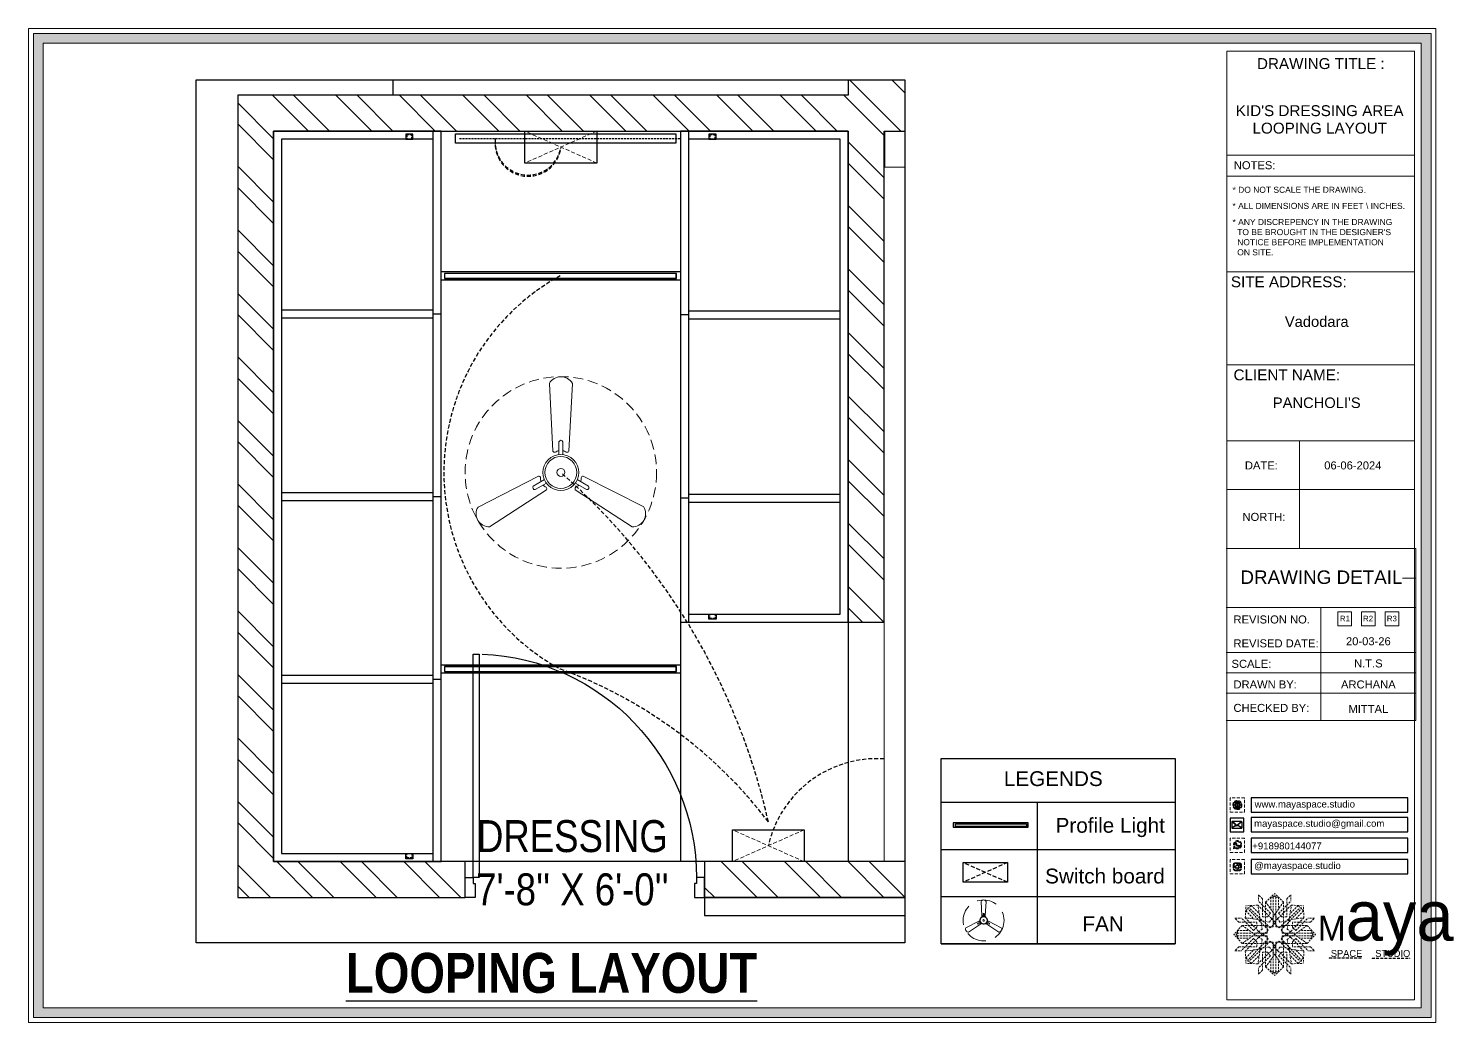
# Model space of a CAD drawing. Header units: millimetres. Extents: x 56222 to 3066687, y -650199 to -121287.
# Drawn here: x 136627.4 to 136806, y -183255.3 to -183130.8 of the extents above; entities that cross this region are included whole.
import ezdxf
from ezdxf.enums import TextEntityAlignment as Align

# ---------------------------------------------------------------- set-up
doc = ezdxf.new("R2010")
doc.units = ezdxf.units.MM
doc.header["$MEASUREMENT"] = 0
for name, pattern in [('DASHED', [0.75, 0.5, -0.25]), ('DASHED2', [0.375, 0.25, -0.125]), ('DASHEDX2', [1.5, 1, -0.5])]:
    doc.linetypes.add(name, pattern=pattern)
for name, color, linetype in [('AR DOOR', 40, 'Continuous'), ('AR ELE-5', 134, 'Continuous'), ('AR HATCH-7', 7, 'Continuous')]:
    doc.layers.add(name, color=color, linetype=linetype)
for name, color, linetype, lineweight in [('Dimension', 10, 'DASHEDX2', 20), ('el', 7, 'Continuous', 20), ('ELEC-wires', 1, 'DASHED2', 13), ('Electrical', 84, 'Continuous', 30), ('ELEVATION ( SPIRAL STAIR )', 250, 'Continuous', 9), ('FIRST FLOOR', 7, 'Continuous', 9), ('FIRST FLOOR ( TEXT )', 7, 'Continuous', 9), ('FIRST FLOOR_( PLine )_', 251, 'Continuous', 30), ('FURNITURE', 32, 'Continuous', 9), ('GF FALSE CEILING', 6, 'Continuous', 35), ('GROUND FLOOR', 7, 'Continuous', 9), ('Labelling', 1, 'Continuous', 25), ('Looping', 10, 'Continuous', 25), ('NAME PLATE', 7, 'Continuous', 25), ('XX~SLAB ( BEAM )~ ( DIM )', 7, 'Continuous', 9)]:
    doc.layers.add(name, color=color, linetype=linetype, lineweight=lineweight)
doc.styles.add('Arial', font='arial.ttf')
doc.styles.add('KATHA', font='swissc.ttf')
doc.styles.get("Standard").update_dxf_attribs({"font": 'arial.ttf', "height": 6})
doc.styles.add('style4', font='ARIALN.TTF')
pattern_1 = [(135, (660.237, 15.494), (-3.97747564, -3.97747564), []), (135, (660.237, 18.146), (-3.97747564, -3.97747564), [])]

# ---------------------------------------------------------------- blocks, each defined once
blk = doc.blocks.new('*U29')
for points in [[(-40, 0), (0, 0), (0, 30), (10, 30), (10, 100), (-40, 100)], [(1160, 0), (1120, 0), (1120, 30), (1110, 30), (1110, 100), (1160, 100)], [(0, 0), (0, -1120), (30, -1120), (30, 0)]]:
    blk.add_lwpolyline(points, close=True)
at = {"layer": 'AR ELE-5', "linetype": 'ByBlock', "ltscale": 15}
blk.add_arc((-1.6, 0.7), 1121.6, 272.37301, 359.96526, dxfattribs=at)
blk = doc.blocks.new('6616')
at = {"color": 242, "linetype": 'DASHED', "true_color": 0xcd2027}
for p, q in [((386784.79, -36915.77), (386775.78, -36911.78)), ((386784.79, -36911.78), (386775.78, -36915.77))]:
    blk.add_line(p, q, dxfattribs=at)
at = {"layer": 'ELEC-wires', "color": 5, "linetype": 'ByBlock', "lineweight": 30, "ltscale": 4}
blk.add_lwpolyline([(386775.78, -36911.78), (386784.79, -36911.78), (386784.79, -36915.77), (386775.78, -36915.77)], close=True, dxfattribs=at)
blk = doc.blocks.new('FSFSF')
at = {"color": 42, "lineweight": 5, "true_color": 0xe0ac11}
for p, q in [((28600.03, 143.51), (28600.03, 140.16)), ((28602.15, 141.41), (28600.03, 143.51)), ((28603.86, 139.69), (28608.58, 144.08)), ((28607.9, 142.22), (28608.58, 142.85)), ((28613.31, 139.69), (28608.58, 144.08)), ((28609.27, 142.22), (28608.59, 142.85)), ((28615.02, 141.41), (28617.14, 143.51)), ((28617.14, 143.51), (28617.14, 140.16)), ((28593.19, 131.45), (28593.54, 137.71)), ((28593.39, 135), (28594.56, 136.12)), ((28593.39, 135), (28597.6, 130.78)), ((28599.8, 138.06), (28593.54, 137.71)), ((28595.12, 136.69), (28594.53, 136.69)), ((28594.56, 136.12), (28594.56, 136.71)), ((28605.17, 124.98), (28594.56, 136.12)), ((28596.24, 137.86), (28595.12, 136.69)), ((28606.27, 126.08), (28595.12, 136.69)), ((28596.24, 137.86), (28600.47, 133.65)), ((28601.03, 130), (28599.8, 138.06)), ((28599.8, 138.05), (28608.58, 129.56)), ((28606.47, 133.76), (28600.03, 140.16)), ((28602.15, 141.41), (28602.15, 131.95)), ((28603.86, 126.58), (28603.86, 139.69)), ((28603.86, 139.69), (28608.58, 133.02)), ((28607.9, 142.22), (28606.58, 142.22)), ((28606.58, 142.22), (28606.58, 135.84)), ((28607.9, 142.22), (28607.9, 126.58)), ((28613.31, 139.69), (28608.59, 133.02)), ((28617.37, 138.05), (28608.59, 129.56)), ((28609.27, 142.22), (28609.27, 126.58)), ((28609.27, 142.22), (28610.59, 142.22)), ((28610.59, 142.22), (28610.59, 135.84)), ((28610.7, 133.76), (28617.14, 140.16)), ((28610.9, 126.08), (28622.05, 136.69)), ((28612.02, 124.98), (28622.62, 136.12)), ((28613.31, 126.58), (28613.31, 139.69)), ((28615.02, 141.41), (28615.02, 131.95)), ((28616.14, 130), (28617.37, 138.06)), ((28620.93, 137.86), (28616.7, 133.65)), ((28617.37, 138.06), (28623.63, 137.71)), ((28623.8, 135), (28619.59, 130.78)), ((28620.93, 137.86), (28622.05, 136.69)), ((28622.05, 136.69), (28622.64, 136.69)), ((28622.62, 136.12), (28622.62, 136.71)), ((28623.8, 135), (28622.62, 136.12)), ((28624, 131.45), (28623.65, 137.71)), ((28591.56, 127.39), (28587.17, 122.66)), ((28587.73, 131.22), (28591.08, 131.22)), ((28589.84, 129.1), (28587.73, 131.22)), ((28589.84, 129.1), (28599.29, 129.1)), ((28597.49, 124.78), (28591.08, 131.22)), ((28604.66, 127.39), (28591.56, 127.39)), ((28591.56, 127.39), (28598.23, 122.67)), ((28593.19, 131.45), (28601.69, 122.67)), ((28601.25, 130.22), (28593.19, 131.45)), ((28599.29, 126.5), (28599.29, 129.1)), ((28605.86, 129.18), (28601.03, 130)), ((28602.07, 125.39), (28601.25, 130.22)), ((28604.75, 131.95), (28602.15, 131.95)), ((28603.68, 126.54), (28603.68, 127.39)), ((28604.71, 127.57), (28603.86, 127.57)), ((28604.66, 123.35), (28604.66, 127.39)), ((28604.7, 126.58), (28604.71, 127.57)), ((28606.47, 133.76), (28604.75, 131.95)), ((28605.86, 129.18), (28608.58, 133.02)), ((28606.27, 126.08), (28608.58, 128.27)), ((28607.9, 128.92), (28608.58, 129.56)), ((28607.9, 128.92), (28608.58, 128.27)), ((28611.31, 129.18), (28608.59, 133.02)), ((28609.27, 128.92), (28608.59, 129.56)), ((28609.27, 128.92), (28608.59, 128.27)), ((28610.9, 126.08), (28608.59, 128.27)), ((28610.7, 133.76), (28612.42, 131.95)), ((28611.31, 129.18), (28616.14, 130)), ((28612.42, 131.95), (28615.02, 131.95)), ((28612.46, 126.58), (28612.46, 127.57)), ((28612.46, 127.57), (28613.31, 127.57)), ((28612.52, 123.35), (28612.52, 127.39)), ((28612.52, 127.39), (28625.63, 127.39)), ((28613.51, 126.54), (28613.51, 127.39)), ((28615.12, 125.39), (28615.94, 130.22)), ((28623.99, 131.45), (28615.5, 122.67)), ((28615.94, 130.22), (28624, 131.45)), ((28627.34, 129.1), (28617.89, 129.1)), ((28617.89, 126.5), (28617.89, 129.1)), ((28625.63, 127.39), (28618.96, 122.67)), ((28619.7, 124.78), (28626.1, 131.22)), ((28625.63, 127.39), (28630.02, 122.66)), ((28629.45, 131.22), (28626.1, 131.22)), ((28627.34, 129.1), (28629.45, 131.22)), ((28591.56, 117.94), (28587.17, 122.66)), ((28589.03, 123.35), (28588.4, 122.67)), ((28589.03, 121.98), (28588.4, 122.65)), ((28589.03, 123.35), (28589.03, 124.67)), ((28589.03, 124.67), (28595.4, 124.67)), ((28589.03, 123.35), (28604.66, 123.35)), ((28589.03, 121.98), (28604.66, 121.98)), ((28589.03, 121.98), (28589.03, 120.66)), ((28589.03, 120.66), (28595.4, 120.66)), ((28597.49, 120.54), (28591.08, 114.11)), ((28591.56, 117.94), (28598.23, 122.65)), ((28593.19, 113.88), (28601.69, 122.65)), ((28605.17, 120.35), (28594.56, 109.2)), ((28597.49, 124.78), (28599.29, 126.5)), ((28597.49, 120.54), (28599.29, 118.83)), ((28602.07, 125.39), (28598.23, 122.67)), ((28602.07, 119.94), (28598.23, 122.65)), ((28602.07, 119.94), (28601.25, 115.1)), ((28602.33, 123.35), (28601.69, 122.67)), ((28602.33, 121.98), (28601.69, 122.65)), ((28602.33, 123.35), (28602.97, 122.67)), ((28602.33, 121.98), (28602.97, 122.65)), ((28605.17, 124.98), (28602.97, 122.67)), ((28605.17, 120.35), (28602.97, 122.65)), ((28604.66, 126.54), (28603.68, 126.54)), ((28607.9, 126.58), (28603.86, 126.58)), ((28604.66, 121.98), (28604.66, 117.94)), ((28609.27, 126.58), (28613.31, 126.58)), ((28612.02, 124.98), (28614.21, 122.67)), ((28612.02, 120.35), (28614.21, 122.65)), ((28612.02, 120.35), (28622.62, 109.2)), ((28612.52, 126.54), (28613.51, 126.54)), ((28628.16, 123.35), (28612.52, 123.35)), ((28612.52, 121.98), (28612.52, 117.94)), ((28628.16, 121.98), (28612.52, 121.98)), ((28614.85, 123.35), (28614.21, 122.67)), ((28614.85, 121.98), (28614.21, 122.65)), ((28614.85, 123.35), (28615.5, 122.67)), ((28614.85, 121.98), (28615.5, 122.65)), ((28615.12, 125.39), (28618.96, 122.67)), ((28615.12, 119.94), (28618.96, 122.65)), ((28615.12, 119.94), (28615.94, 115.1)), ((28623.99, 113.88), (28615.5, 122.65)), ((28619.7, 124.78), (28617.89, 126.5)), ((28619.7, 120.54), (28617.89, 118.83)), ((28625.63, 117.94), (28618.96, 122.65)), ((28619.7, 120.54), (28626.1, 114.11)), ((28628.16, 124.67), (28621.78, 124.67)), ((28628.16, 120.66), (28621.78, 120.66)), ((28625.63, 117.94), (28630.02, 122.66)), ((28628.16, 123.35), (28628.16, 124.67)), ((28628.16, 123.35), (28628.78, 122.67)), ((28628.16, 121.98), (28628.78, 122.65)), ((28628.16, 121.98), (28628.16, 120.66)), ((28589.84, 116.23), (28587.73, 114.11)), ((28587.73, 114.11), (28591.08, 114.11)), ((28589.84, 116.23), (28599.29, 116.23)), ((28604.66, 117.94), (28591.56, 117.94)), ((28601.25, 115.1), (28593.19, 113.87)), ((28593.19, 113.87), (28593.54, 107.62)), ((28593.39, 110.32), (28597.6, 114.55)), ((28606.27, 119.15), (28595.12, 108.54)), ((28599.29, 118.83), (28599.29, 116.23)), ((28599.8, 107.17), (28608.58, 115.67)), ((28601.03, 115.23), (28599.8, 107.17)), ((28605.86, 116.05), (28601.03, 115.23)), ((28602.15, 103.82), (28602.15, 113.27)), ((28604.75, 113.27), (28602.15, 113.27)), ((28604.66, 118.78), (28603.68, 118.78)), ((28603.68, 118.78), (28603.68, 117.94)), ((28607.9, 118.65), (28603.86, 118.65)), ((28603.86, 118.65), (28603.86, 105.54)), ((28604.71, 117.66), (28603.86, 117.66)), ((28604.7, 118.65), (28604.71, 117.66)), ((28606.47, 111.47), (28604.75, 113.27)), ((28605.86, 116.05), (28608.58, 112.21)), ((28606.27, 119.15), (28608.58, 116.96)), ((28607.9, 103.01), (28607.9, 118.65)), ((28607.9, 116.31), (28608.58, 116.96)), ((28607.9, 116.31), (28608.58, 115.67)), ((28610.9, 119.15), (28608.59, 116.96)), ((28609.27, 116.31), (28608.59, 116.96)), ((28609.27, 116.31), (28608.59, 115.67)), ((28611.31, 116.05), (28608.59, 112.21)), ((28617.37, 107.17), (28608.59, 115.67)), ((28609.27, 118.65), (28613.31, 118.65)), ((28609.27, 103.01), (28609.27, 118.65)), ((28610.7, 111.47), (28612.42, 113.27)), ((28610.9, 119.15), (28622.05, 108.54)), ((28611.31, 116.05), (28616.14, 115.23)), ((28612.42, 113.27), (28615.02, 113.27)), ((28612.46, 118.65), (28612.46, 117.66)), ((28612.46, 117.66), (28613.31, 117.66)), ((28612.52, 118.78), (28613.51, 118.78)), ((28612.52, 117.94), (28625.63, 117.94)), ((28613.31, 118.65), (28613.31, 105.54)), ((28613.51, 118.78), (28613.51, 117.94)), ((28615.02, 103.82), (28615.02, 113.27)), ((28615.94, 115.1), (28624, 113.87)), ((28616.14, 115.23), (28617.37, 107.17)), ((28617.89, 118.83), (28617.89, 116.23)), ((28627.34, 116.23), (28617.89, 116.23)), ((28623.8, 110.32), (28619.59, 114.55)), ((28624, 113.87), (28623.65, 107.62)), ((28629.45, 114.11), (28626.1, 114.11)), ((28627.34, 116.23), (28629.45, 114.11)), ((28593.39, 110.32), (28594.56, 109.2)), ((28599.8, 107.17), (28593.54, 107.52)), ((28595.12, 108.54), (28594.53, 108.54)), ((28594.56, 109.2), (28594.56, 108.61)), ((28596.24, 107.37), (28595.12, 108.54)), ((28596.24, 107.37), (28600.47, 111.58)), ((28606.47, 111.47), (28600.03, 105.07)), ((28600.03, 101.71), (28600.03, 105.07)), ((28603.86, 105.54), (28608.58, 112.21)), ((28603.86, 105.54), (28608.58, 101.15)), ((28606.58, 103.01), (28606.58, 109.38)), ((28613.31, 105.54), (28608.58, 101.15)), ((28613.31, 105.54), (28608.59, 112.21)), ((28610.59, 103.01), (28610.59, 109.38)), ((28610.7, 111.47), (28617.14, 105.07)), ((28620.93, 107.37), (28616.7, 111.58)), ((28617.14, 101.71), (28617.14, 105.07)), ((28617.37, 107.17), (28623.63, 107.52)), ((28620.93, 107.37), (28622.05, 108.54)), ((28622.05, 108.54), (28622.64, 108.54)), ((28623.8, 110.32), (28622.62, 109.2)), ((28622.62, 109.2), (28622.62, 108.61)), ((28602.15, 103.82), (28600.03, 101.71)), ((28607.9, 103.01), (28606.58, 103.01)), ((28607.9, 103.01), (28608.58, 102.38)), ((28609.27, 103.01), (28608.59, 102.38)), ((28609.27, 103.01), (28610.59, 103.01)), ((28615.02, 103.82), (28617.14, 101.71))]:
    blk.add_line(p, q, dxfattribs=at)
blk = doc.blocks.new('hgwg')
at = {"layer": 'Dimension', "true_color": 0xd39e00}
h = blk.add_hatch(color=42, dxfattribs=at)
h.dxf.hatch_style = 1
h.paths.add_polyline_path([(27505.71, 45.05), (27494.27, 45.05), (27494.27, 44.9), (27505.71, 44.9)])
h = blk.add_hatch(color=42, dxfattribs=at)
h.dxf.hatch_style = 1
h.paths.add_polyline_path([(27523.3, 44.9), (27509.68, 44.9), (27509.68, 44.75), (27523.3, 44.75)])
at = {"layer": 'Dimension', "color": 42, "true_color": 0xd39e00}
for p, q in [((27494.27, 45.05), (27505.71, 45.05)), ((27494.27, 44.9), (27494.27, 45.05)), ((27494.27, 44.9), (27505.71, 44.9)), ((27505.71, 45.05), (27505.71, 44.9)), ((27509.68, 44.9), (27523.3, 44.9)), ((27509.68, 44.9), (27509.68, 44.75)), ((27509.68, 44.75), (27523.3, 44.75)), ((27523.3, 44.75), (27523.3, 44.9))]:
    blk.add_line(p, q, dxfattribs=at)
at = {"layer": 'Dimension', "color": 42, "true_color": 0xd39e00, "attachment_point": 1}
for s, width, insert, char_height in [('{\\fCinzel|b0|i0|c0|p2;\\H1.5x;M\\fAmsterdam One|b0|i0|c0|p2;\\H2x;aya}', 85.3277, (27490.17, 69.17), 6), ('{\\fCinzel|b0|i0|c0|p0;SPACE     STUDIO}', 66.129, (27494.83, 47.86), 2.5)]:
    blk.add_mtext_dynamic_manual_height_columns(s, width=width, gutter_width=30, heights=[0], dxfattribs=dict(at, insert=insert, char_height=char_height))
blk = doc.blocks.new('QEGW4TG')
at = {"layer": 'Dimension', "true_color": 0x000000}
h = blk.add_hatch(color=18, dxfattribs=at)
h.dxf.hatch_style = 1
h.paths.add_polyline_path([(2.69, 1.93, 0.170513), (2.95, 1.97, 0.190337), (3.11, 2.18, 0.316231), (3.07, 2.28), (2.79, 2.37, 0.273721), (2.69, 2.34, 0.040749), (2.63, 2.27, -0.441282), (2.53, 2.25, -0.11828), (2.06, 2.64, -0.441282), (2.07, 2.74, 0.040749), (2.13, 2.81, 0.290083), (2.14, 2.92), (2.01, 3.18, 0.316231), (1.91, 3.2, 0.190337), (1.73, 3, 0.170513), (1.72, 2.74, 0.252784)], flags=0)
h.paths.add_polyline_path([(1.19, 1.98), (1.03, 1.3, 0.550912), (1.11, 1.23), (1.75, 1.39, 6.344125)])
h.paths.add_polyline_path([(1.81, 1.7), (1.4, 1.6), (1.5, 2.03, -9.071339)], flags=16)
h.paths.add_polyline_path([(3.11, 2.16, -0.17811), (2.95, 1.97, -0.170513), (2.69, 1.93, -0.252784), (1.72, 2.74, -0.170513), (1.73, 3, -0.17811), (1.89, 3.19, -0.370089), (2.01, 3.18), (2.14, 2.92, -0.307185), (2.13, 2.8, -0.041087), (2.06, 2.73, 0.321676), (2.05, 2.65, 0.126524), (2.55, 2.24, 0.312216), (2.62, 2.26, -0.041087), (2.68, 2.34, -0.290673), (2.79, 2.37), (3.07, 2.28, -0.370089)], flags=0)
h = blk.add_hatch(color=18, dxfattribs=at)
h.dxf.hatch_style = 1
h.paths.add_polyline_path([(2.79, 2.37, 0.273721), (2.69, 2.34, 0.040749), (2.63, 2.27, -0.441282), (2.53, 2.25, -0.11828), (2.06, 2.64, -0.441282), (2.07, 2.74, 0.040749), (2.13, 2.81, 0.290083), (2.14, 2.92), (2.01, 3.18, 0.316231), (1.91, 3.2, 0.190337), (1.73, 3, 0.170513), (1.72, 2.74, 0.252784), (2.69, 1.93, 0.170513), (2.95, 1.97, 0.190337), (3.11, 2.18, 0.316231), (3.07, 2.28)])
for p, q in [((1.19, 1.98), (1.03, 1.3)), ((1.1, 1.23), (1.75, 1.39)), ((1.5, 2.03), (1.4, 1.6)), ((1.4, 1.6), (1.81, 1.7)), ((2.01, 3.18), (2.14, 2.92)), ((3.07, 2.28), (2.8, 2.36))]:
    blk.add_line(p, q)
blk.add_lwpolyline([(0, 0), (4.68, 0), (4.68, 4.68), (0, 4.68)], close=True)
for centre, radius, start, end in [((1.09, 1.29), 0.0598, 164.8483, 282.1458), ((2.39, 2.56), 1.34, 241.4727, 205.6422), ((2.39, 2.56), 1.04, 235.9962, 210.8333), ((2.09, 2.87), 0.39, 159.7007, 198.4072), ((2.96, 3.23), 1.33, 201.4218, 258.1669), ((2.07, 2.87), 0.364, 118.9685, 159.3648), ((1.94, 3.12), 0.0896, 41.8985, 123.1344), ((2.11, 2.68), 0.066, 135.9932, 224.8892), ((1.67, 3.16), 0.586, 312.4617, 321.8728), ((3.12, 3.42), 1.31, 216.5455, 243.5279), ((2.05, 2.87), 0.104, 320.3924, 28.6971), ((2.57, 2.3), 0.066, 234.2482, 323.1441), ((3.11, 1.94), 0.586, 137.2645, 146.6756), ((2.76, 2.27), 0.104, 70.4402, 138.745), ((2.75, 2.31), 0.39, 260.7301, 299.4366), ((2.76, 2.29), 0.364, 299.7725, 340.1688), ((3.03, 2.2), 0.0896, 336.0029, 57.2388)]:
    blk.add_arc(centre, radius, start, end)
blk = doc.blocks.new('ASGERG')
at = {"layer": 'Dimension', "true_color": 0x000000}
h = blk.add_hatch(color=18, dxfattribs=at)
h.dxf.hatch_style = 1
h.paths.add_polyline_path([(0.99, 1.7, 0.353872), (1.69, 1.03), (2.96, 1.03, 0.353872), (3.66, 1.7), (3.66, 2.99, 0.353872), (2.96, 3.67), (1.69, 3.67, 0.353872), (0.99, 2.99)])
h.paths.add_polyline_path([(1.27, 2.97, -0.353872), (1.72, 3.4), (2.94, 3.4, -0.353872), (3.38, 2.97), (3.38, 1.72, -0.353872), (2.94, 1.3), (1.72, 1.3, -0.353872), (1.27, 1.72)], flags=16)
h.paths.add_polyline_path([(3.02, 2.35, -1), (1.64, 2.35, -1)], flags=0)
h.paths.add_polyline_path([(2.74, 2.35, -1), (1.92, 2.35, -1)], flags=0)
h.paths.add_polyline_path([(2.86, 3.02, -1), (3.19, 3.02, -1)], flags=0)
h.paths.add_polyline_path([(1.64, 2.35, 1), (3.02, 2.35, 1)], flags=0)
h = blk.add_hatch(color=18, dxfattribs=at)
h.dxf.hatch_style = 1
h.paths.add_polyline_path([(1.64, 2.35, 1), (3.02, 2.35, 1)])
h.paths.add_polyline_path([(2.74, 2.35, -1), (1.92, 2.35, -1)], flags=16)
h = blk.add_hatch(color=18, dxfattribs=at)
h.dxf.hatch_style = 1
h.paths.add_polyline_path([(3.19, 3.02, 1), (2.86, 3.02, 1)])
for p, q in [((0.99, 2.99), (0.99, 1.7)), ((1.27, 2.97), (1.27, 1.72)), ((1.69, 3.67), (2.96, 3.67)), ((1.69, 1.03), (2.96, 1.03)), ((2.94, 3.4), (1.72, 3.4)), ((2.94, 1.3), (1.72, 1.3)), ((3.38, 2.97), (3.38, 1.72)), ((3.66, 2.99), (3.66, 1.7))]:
    blk.add_line(p, q)
blk.add_lwpolyline([(0, 0), (4.68, 0), (4.68, 4.68), (0, 4.68)], close=True)
for centre, radius in [((2.33, 2.35), 0.694), ((2.33, 2.35), 0.414), ((3.02, 3.02), 0.168)]:
    blk.add_circle(centre, radius)
for centre, radius, start, end in [((1.76, 2.89), 0.778, 94.8631, 172.8127), ((1.76, 1.8), 0.778, 187.1873, 265.1369), ((1.76, 2.91), 0.491, 94.8631, 172.8127), ((1.76, 1.78), 0.491, 187.1873, 265.1369), ((2.9, 2.91), 0.491, 7.1873, 85.1369), ((2.9, 1.78), 0.491, 274.8631, 352.8127), ((2.89, 2.89), 0.778, 7.1873, 85.1369), ((2.89, 1.8), 0.778, 274.8631, 352.8127)]:
    blk.add_arc(centre, radius, start, end)
blk = doc.blocks.new('DTGWEGEARG')
at = {"layer": 'Dimension', "true_color": 0x000000}
h = blk.add_hatch(color=18, dxfattribs=at)
h.dxf.hatch_style = 1
h.paths.add_polyline_path([(3.83, 2.34, 1), (0.85, 2.34, 1)])
h.paths.add_polyline_path([(2.51, 1.01, 0.105795), (2.96, 1.58, -0.055205), (3.3, 1.41, -0.169822)], flags=16)
h.paths.add_polyline_path([(2.41, 1.12), (2.41, 1.69, -0.058279), (2.81, 1.63, -0.103353)], flags=16)
h.paths.add_polyline_path([(2.26, 1.13, -0.101741), (1.87, 1.63, -0.057171), (2.26, 1.69)], flags=16)
h.paths.add_polyline_path([(2.17, 1.01, -0.169822), (1.38, 1.41, -0.055205), (1.72, 1.58, 0.105795)], flags=16)
h.paths.add_polyline_path([(3.02, 1.72, 0.081336), (3.13, 2.27), (3.68, 2.27, -0.152069), (3.4, 1.52, 0.05687)], flags=16)
h.paths.add_polyline_path([(2.87, 1.77, 0.061945), (2.41, 1.84), (2.41, 2.27), (2.98, 2.27, -0.081344)], flags=16)
h.paths.add_polyline_path([(2.26, 1.84, 0.060923), (1.8, 1.77, -0.081344), (1.7, 2.27), (2.26, 2.27)], flags=16)
h.paths.add_polyline_path([(1.66, 1.72, 0.05687), (1.28, 1.52, -0.152069), (1, 2.27), (1.55, 2.27, 0.081336)], flags=16)
h.paths.add_polyline_path([(2.41, 2.42), (2.41, 2.83, 0.061945), (2.87, 2.91, -0.080009), (2.98, 2.42)], flags=16)
h.paths.add_polyline_path([(3.13, 2.42, 0.080116), (3.02, 2.96, 0.05687), (3.4, 3.16, 0.028258), (3.3, 3.27, -0.055205), (2.96, 3.1, 0.105795), (2.51, 3.67, -0.36029), (3.68, 2.42)], flags=16)
h.paths.add_polyline_path([(2.26, 2.42), (1.7, 2.42, -0.080009), (1.8, 2.91, 0.060923), (2.26, 2.84)], flags=16)
h.paths.add_polyline_path([(1.55, 2.42), (1, 2.42, -0.150466), (1.28, 3.16, 0.05687), (1.66, 2.96, 0.080116)], flags=16)
h.paths.add_polyline_path([(2.41, 2.98), (2.41, 3.56, -0.103353), (2.81, 3.05, -0.058279)], flags=16)
h.paths.add_polyline_path([(2.26, 2.99, -0.057171), (1.87, 3.05, -0.101741), (2.26, 3.55)], flags=16)
h.paths.add_polyline_path([(1.72, 3.1, -0.055205), (1.38, 3.27, -0.169822), (2.17, 3.67, 0.105795)], flags=16)
blk.add_lwpolyline([(0, 0), (4.68, 0), (4.68, 4.68), (0, 4.68)], close=True)
at = {"layer": 'Dimension', "color": 18, "true_color": 0x000000}
for p, q in [((1, 2.42), (1.55, 2.42)), ((1, 2.27), (1.55, 2.27)), ((1.7, 2.42), (2.26, 2.42)), ((1.7, 2.27), (2.26, 2.27)), ((2.26, 3.55), (2.26, 2.99)), ((2.26, 2.84), (2.26, 2.42)), ((2.26, 2.27), (2.26, 1.84)), ((2.26, 1.69), (2.26, 1.13)), ((2.41, 3.56), (2.41, 2.98)), ((2.41, 2.83), (2.41, 2.42)), ((2.41, 2.42), (2.98, 2.42)), ((2.41, 2.27), (2.98, 2.27)), ((2.41, 2.27), (2.41, 1.84)), ((2.41, 1.69), (2.41, 1.12)), ((3.13, 2.42), (3.68, 2.42)), ((3.13, 2.27), (3.68, 2.27))]:
    blk.add_line(p, q, dxfattribs=at)
blk.add_circle((2.34, 2.34), 1.49, dxfattribs=at)
for centre, radius, start, end in [((2.34, 2.34), 1.34, 142.3819, 176.6093), ((2.34, 2.34), 1.34, 183.0315, 217.6181), ((2.34, 4.74), 1.9, 236.1399, 249.1595), ((2.34, -0.06), 1.9, 110.8405, 123.8601), ((2.34, 2.34), 1.34, 97.3549, 135.9073), ((2.34, 4.74), 1.75, 236.7417, 249.3811), ((2.34, -0.06), 1.75, 110.6189, 123.2583), ((2.34, 2.34), 1.34, 224.0927, 262.6451), ((3.28, 2.34), 1.73, 159.0567, 177.3789), ((3.28, 2.34), 1.73, 182.3435, 200.9433), ((3.28, 2.34), 1.58, 158.8325, 177.1302), ((3.28, 2.34), 1.58, 182.5658, 201.1675), ((3.28, 2.34), 1.73, 129.9301, 154.0867), ((3.28, 2.34), 1.73, 205.9133, 230.0699), ((2.34, 4.74), 1.9, 253.6799, 267.6253), ((2.34, -0.06), 1.9, 92.3747, 106.3201), ((3.28, 2.34), 1.58, 130.1073, 153.3446), ((2.34, 4.74), 1.75, 254.3336, 267.422), ((2.34, -0.06), 1.75, 92.578, 105.6664), ((3.28, 2.34), 1.58, 206.6554, 229.8927), ((1.4, 2.34), 1.58, 26.6554, 50.2584), ((2.34, 4.74), 1.75, 272.3248, 285.6664), ((2.34, 4.74), 1.9, 272.1415, 286.3201), ((2.34, -0.06), 1.9, 73.6799, 87.8585), ((2.34, -0.06), 1.75, 74.3336, 87.6752), ((1.4, 2.34), 1.58, 309.7416, 333.3446), ((2.34, 2.34), 1.34, 3.3907, 82.6451), ((1.4, 2.34), 1.73, 25.9133, 50.0699), ((1.4, 2.34), 1.73, 309.9301, 334.0867), ((2.34, 2.34), 1.34, 277.3549, 315.9073), ((1.4, 2.34), 1.58, 2.8698, 21.1675), ((1.4, 2.34), 1.58, 338.8325, 357.4342), ((2.34, 4.74), 1.75, 290.6189, 303.2583), ((2.34, -0.06), 1.75, 56.7417, 69.3811), ((2.34, 4.74), 1.9, 290.8405, 303.8601), ((1.4, 2.34), 1.73, 2.6211, 20.9433), ((1.4, 2.34), 1.73, 339.0567, 357.6565), ((2.34, -0.06), 1.9, 56.1399, 69.1595), ((2.34, 2.34), 1.34, 322.3819, 356.9685)]:
    blk.add_arc(centre, radius, start, end, dxfattribs=at)
blk = doc.blocks.new('RF')
at = {"layer": 'Electrical', "lineweight": 15, "ltscale": 20}
for p, q in [((135236.11, -183534.09), (135236.99, -183551.08)), ((135240.99, -183551.08), (135241.88, -183534.09)), ((135238.49, -183551.93), (135238.49, -183548.69)), ((135239.49, -183548.72), (135239.49, -183551.93)), ((135233.38, -183557.34), (135218.23, -183565.07)), ((135259.76, -183565.06), (135244.6, -183557.34)), ((135221.11, -183570.06), (135235.38, -183560.8)), ((135232.09, -183559.82), (135234.87, -183558.21)), ((135235.37, -183559.08), (135232.56, -183560.7)), ((135242.6, -183560.8), (135256.87, -183570.06)), ((135245.4, -183560.68), (135242.62, -183559.08)), ((135243.12, -183558.21), (135245.92, -183559.83))]:
    blk.add_line(p, q, dxfattribs=at)
at = {"layer": 'Electrical', "linetype": 'DASHED', "lineweight": 15, "ltscale": 5}
blk.add_circle((135238.99, -183556.41), 24, dxfattribs=at)
at = {"layer": 'Electrical', "lineweight": 15, "ltscale": 20}
for centre, major_axis, start_param, end_param in [((135238.99, -183535.72), (2.34, 2.34), -0.272136, 1.842967), ((135238.99, -183548.89), (0.376, 0.376), -0.465536, 1.983618), ((135238.99, -183556.41), (3.18, -3.18), 3.14161, 9.424795), ((135238.99, -183556.41), (2.83, -2.83), 1.749190548672175e-05, 6.283202799085073), ((135237.46, -183550.82), (0.382, 0.382), 2.863014, 4.257784), ((135238.99, -183553.33), (1.71, -1.71), 2.565057, 2.951308), ((135238.99, -183553.33), (1.71, 1.71), 0.19032, 0.57657), ((135240.52, -183550.82), (0.382, -0.382), 5.167028, 6.561799), ((135233.39, -183557.88), (0.382, -0.382), 0.978238, 2.373008), ((135236.33, -183557.95), (1.71, -1.71), 3.855511, 4.241762), ((135238.99, -183556.41), (0.707, 0.707), 1.570814, 7.853999), ((135241.66, -183557.95), (1.71, 1.71), 5.183051, 5.569301), ((135244.59, -183557.88), (0.382, -0.382), 2.339416, 3.734186), ((135232.48, -183560.17), (0.376, -0.376), 3.199655, 5.648809), ((135236.33, -183557.95), (1.71, -1.71), 4.659452, 5.045703), ((135234.92, -183560.52), (0.382, 0.382), -1.325776, 0.068994), ((135243.07, -183560.52), (0.382, -0.382), 3.072633, 4.467404), ((135241.66, -183557.95), (1.71, 1.71), 4.37911, 4.765361), ((135245.51, -183560.16), (0.376, 0.376), 3.723254, 6.172408), ((135221.08, -183566.75), (2.34, -2.34), 3.393055, 5.508159), ((135256.91, -183566.75), (2.34, -2.34), 5.48745, 7.602554)]:
    blk.add_ellipse(centre, major_axis=major_axis, ratio=1, start_param=start_param, end_param=end_param, dxfattribs=at)

msp = doc.modelspace()

# ---------------------------------------------------------------- hatches: boundary and pattern name
at = {"layer": 'AR HATCH-7', "lineweight": 25, "true_color": 0x939598}
h = msp.add_hatch(dxfattribs=at)
h.set_pattern_fill('ANSI32', color=252, scale=15, angle=90)
h.set_pattern_definition(pattern_1)
h.paths.add_polyline_path([(136658.125, -183143.692), (136730.125, -183143.692), (136730.125, -183205.192), (136734.625, -183205.192), (136734.625, -183143.692), (136737.21, -183143.692), (136737.21, -183137.274), (136730.125, -183137.274), (136730.125, -183139.192), (136721.669, -183139.192), (136721.669, -183139.201), (136720.014, -183139.192), (136653.625, -183139.192), (136653.625, -183239.692), (136682.125, -183239.692), (136682.125, -183237.192), (136682.125, -183235.192), (136658.125, -183235.192)])
h = msp.add_hatch(dxfattribs=at)
h.set_pattern_fill('ANSI32', color=252, scale=15, angle=90)
h.set_pattern_definition(pattern_1)
h.paths.add_polyline_path([(136737.21, -183235.192), (136712.125, -183235.192), (136712.125, -183239.692), (136737.21, -183239.692)])
at = {"layer": 'Dimension', "linetype": 'Continuous', "true_color": 0xd39e00}
h = msp.add_hatch(color=42, dxfattribs=at)
h.paths.add_polyline_path([(136628.025, -183131.446), (136628.025, -183254.729), (136803.172, -183254.729), (136803.172, -183131.446)])
h.paths.add_polyline_path([(136629.254, -183132.676), (136801.943, -183132.676), (136801.943, -183253.499), (136629.254, -183253.499)], flags=16)
at = {"layer": 'Dimension', "true_color": 0x000000}
h = msp.add_hatch(color=18, dxfattribs=at)
h.dxf.hatch_style = 1
h.paths.add_polyline_path([(136779.364, -183231.045, 0.4142136), (136779.494, -183230.914), (136779.494, -183230.262, 0.4142136), (136779.364, -183230.131), (136778.327, -183230.131, 0.4142136), (136778.196, -183230.262), (136778.196, -183230.914, 0.4142136), (136778.327, -183231.045)])
h.paths.add_polyline_path([(136778.942, -183230.652), (136779.421, -183230.972, -0.1989124), (136779.364, -183230.996), (136778.327, -183230.996, -0.1989124), (136778.269, -183230.972), (136778.749, -183230.652), (136778.845, -183230.742)], flags=16)
h.paths.add_polyline_path([(136778.845, -183230.675), (136778.317, -183230.181, -0.0287833), (136778.327, -183230.18), (136779.364, -183230.18, -0.0287833), (136779.373, -183230.181)], flags=16)
h.paths.add_polyline_path([(136778.978, -183230.617), (136779.421, -183230.203, -0.2024819), (136779.445, -183230.262), (136779.445, -183230.914, -0.043076), (136779.444, -183230.928)], flags=16)
h.paths.add_polyline_path([(136778.712, -183230.617), (136778.246, -183230.928, -0.043076), (136778.245, -183230.914), (136778.245, -183230.262, -0.2024819), (136778.27, -183230.203)], flags=16)

# ---------------------------------------------------------------- linework, layer by layer
at = {"color": 242, "linetype": 'DASHED', "true_color": 0xcd2027}
for p, q in [((136750.098, -183237.779), (136744.523, -183235.311)), ((136750.098, -183235.311), (136744.523, -183237.779))]:
    msp.add_line(p, q, dxfattribs=at)
at = {"color": 18, "true_color": 0x000000}
for points in [[(136780.623, -183229.001), (136800.248, -183229.001), (136800.248, -183227.207), (136780.623, -183227.207)], [(136780.623, -183231.449), (136800.248, -183231.449), (136800.248, -183229.655), (136780.623, -183229.655)], [(136780.632, -183234.06), (136800.248, -183234.06), (136800.248, -183232.267), (136780.632, -183232.267)], [(136780.623, -183236.734), (136800.248, -183236.734), (136800.248, -183234.94), (136780.623, -183234.94)]]:
    msp.add_lwpolyline(points, close=True, dxfattribs=at)
msp.add_lwpolyline([(136777.991, -183231.462), (136779.697, -183231.462), (136779.697, -183229.757), (136777.991, -183229.757)], close=True)
at = {"layer": 'Dimension', "color": 42, "linetype": 'Continuous', "true_color": 0xd39e00}
for p, q in [((136801.111, -183146.692), (136777.576, -183146.692)), ((136801.111, -183149.343), (136777.576, -183149.343)), ((136801.111, -183161.304), (136777.576, -183161.304)), ((136801.111, -183172.97), (136777.576, -183172.97)), ((136801.111, -183182.475), (136777.576, -183182.475)), ((136786.682, -183182.475), (136786.682, -183195.986)), ((136801.111, -183188.591), (136777.576, -183188.591)), ((136801.254, -183195.986), (136777.504, -183195.986)), ((136801.254, -183195.986), (136801.254, -183217.497)), ((136799.615, -183199.674), (136801.254, -183199.674)), ((136777.504, -183203.361), (136801.254, -183203.361)), ((136789.379, -183217.497), (136789.379, -183203.361)), ((136801.254, -183209.016), (136777.504, -183209.016)), ((136801.254, -183211.562), (136777.504, -183211.562)), ((136801.254, -183214.109), (136777.504, -183214.109)), ((136777.504, -183217.497), (136801.254, -183217.497))]:
    msp.add_line(p, q, dxfattribs=at)
at = {"layer": 'Dimension', "color": 18, "linetype": 'Continuous', "true_color": 0x000000}
for p, q in [((136778.196, -183230.262), (136778.196, -183230.914)), ((136778.245, -183230.262), (136778.245, -183230.914)), ((136778.246, -183230.928), (136778.712, -183230.617)), ((136778.269, -183230.972), (136778.749, -183230.652)), ((136778.27, -183230.203), (136778.712, -183230.617)), ((136778.317, -183230.181), (136778.845, -183230.675)), ((136778.327, -183230.131), (136779.364, -183230.131)), ((136778.327, -183230.18), (136779.364, -183230.18)), ((136778.327, -183230.996), (136779.364, -183230.996)), ((136778.327, -183231.045), (136779.364, -183231.045)), ((136778.749, -183230.652), (136778.845, -183230.742)), ((136778.845, -183230.675), (136779.373, -183230.181)), ((136778.845, -183230.742), (136778.942, -183230.652)), ((136779.421, -183230.972), (136778.942, -183230.652)), ((136778.978, -183230.617), (136779.421, -183230.203)), ((136779.444, -183230.928), (136778.978, -183230.617)), ((136779.445, -183230.262), (136779.445, -183230.914)), ((136779.494, -183230.262), (136779.494, -183230.914))]:
    msp.add_line(p, q, dxfattribs=at)
at = {"layer": 'Dimension', "color": 42, "linetype": 'Continuous', "true_color": 0xd39e00}
for points in [[(136627.41, -183130.832), (136803.787, -183130.832), (136803.787, -183255.343), (136627.41, -183255.343)], [(136628.025, -183131.446), (136803.172, -183131.446), (136803.172, -183254.729), (136628.025, -183254.729)], [(136629.254, -183132.676), (136801.943, -183132.676), (136801.943, -183253.499), (136629.254, -183253.499)], [(136791.481, -183203.908), (136793.214, -183203.908), (136793.214, -183205.641), (136791.481, -183205.641)], [(136794.449, -183203.908), (136796.183, -183203.908), (136796.183, -183205.641), (136794.449, -183205.641)], [(136797.418, -183203.908), (136799.151, -183203.908), (136799.151, -183205.641), (136797.418, -183205.641)]]:
    msp.add_lwpolyline(points, close=True, dxfattribs=at)
at = {"layer": 'Dimension', "color": 42, "linetype": 'ByBlock', "true_color": 0xd39e00}
msp.add_lwpolyline([(136777.576, -183252.488), (136777.576, -183133.687), (136801.111, -183133.687), (136801.111, -183252.488)], close=True, dxfattribs=at)
at = {"layer": 'Dimension', "color": 18, "true_color": 0x000000}
for centre, radius, start, end in [((136778.327, -183230.262), 0.131, 90, 180), ((136778.327, -183230.914), 0.131, 180, 270), ((136778.327, -183230.262), 0.0816, 134.21354, 180), ((136778.327, -183230.914), 0.0816, 180, 189.86619), ((136778.327, -183230.914), 0.0816, 224.99995, 270), ((136778.327, -183230.262), 0.0816, 90, 96.59481), ((136779.364, -183230.262), 0.131, 0, 90), ((136779.364, -183230.262), 0.0816, 83.40519, 90), ((136779.364, -183230.914), 0.131, 270, 0), ((136779.364, -183230.914), 0.0816, 270, 315.00005), ((136779.364, -183230.262), 0.0816, 0, 45.78646), ((136779.364, -183230.914), 0.0816, 350.13381, 0)]:
    msp.add_arc(centre, radius, start, end, dxfattribs=at)
at = {"layer": 'ELEC-wires', "color": 5, "linetype": 'ByBlock', "lineweight": 30, "ltscale": 4}
msp.add_lwpolyline([(136744.523, -183235.311), (136750.098, -183235.311), (136750.098, -183237.779), (136744.523, -183237.779)], close=True, dxfattribs=at)
at = {"layer": 'Electrical', "color": 0, "lineweight": 30}
for p, q in [((136741.784, -183227.763), (136771.121, -183227.763)), ((136753.829, -183227.763), (136753.829, -183245.478))]:
    msp.add_line(p, q, dxfattribs=at)
at = {"layer": 'Electrical', "color": 18, "lineweight": 30, "true_color": 0x000000}
for p, q in [((136741.784, -183227.763), (136771.121, -183227.763)), ((136741.784, -183227.763), (136771.121, -183227.763)), ((136741.784, -183233.668), (136771.121, -183233.668)), ((136741.784, -183233.668), (136771.121, -183233.668)), ((136741.784, -183233.668), (136771.121, -183233.668)), ((136741.784, -183233.668), (136771.121, -183233.668)), ((136741.784, -183239.573), (136771.121, -183239.573)), ((136741.784, -183239.573), (136771.121, -183239.573)), ((136741.784, -183239.573), (136771.121, -183239.573)), ((136741.784, -183239.573), (136771.121, -183239.573)), ((136741.784, -183239.573), (136771.121, -183239.573)), ((136741.784, -183239.573), (136771.121, -183239.573)), ((136741.784, -183245.478), (136771.121, -183245.478)), ((136741.784, -183245.478), (136771.121, -183245.478)), ((136741.784, -183245.478), (136771.121, -183245.478)), ((136741.784, -183245.478), (136771.121, -183245.478))]:
    msp.add_line(p, q, dxfattribs=at)
at = {"layer": 'Electrical', "lineweight": 15, "ltscale": 20}
for p, q in [((136746.795, -183240.176), (136746.889, -183241.988)), ((136747.316, -183241.988), (136747.41, -183240.176)), ((136747.049, -183242.079), (136747.049, -183241.734)), ((136747.156, -183241.736), (136747.156, -183242.079)), ((136746.504, -183242.655), (136744.887, -183243.48)), ((136745.195, -183244.013), (136746.717, -183243.025)), ((136746.366, -183242.92), (136746.663, -183242.749)), ((136746.716, -183242.841), (136746.417, -183243.014)), ((136747.488, -183243.025), (136749.01, -183244.013)), ((136747.786, -183243.012), (136747.489, -183242.841)), ((136747.542, -183242.749), (136747.842, -183242.921)), ((136749.318, -183243.48), (136747.701, -183242.655))]:
    msp.add_line(p, q, dxfattribs=at)
at = {"layer": 'Electrical', "color": 7, "lineweight": 30}
for points in [[(136709.125, -183162.346), (136679.125, -183162.346), (136679.125, -183161.286), (136709.125, -183161.286)], [(136709.125, -183211.599), (136679.125, -183211.599), (136679.125, -183210.539), (136709.125, -183210.539)], [(136743.297, -183230.896), (136752.694, -183230.896), (136752.694, -183230.344), (136743.297, -183230.344)]]:
    msp.add_lwpolyline(points, close=True, dxfattribs=at)
at = {"layer": 'Electrical', "color": 175, "lineweight": 30, "ltscale": 8, "true_color": 0x4554a5}
for points in [[(136679.523, -183161.513), (136679.523, -183162.135), (136708.611, -183162.135), (136708.611, -183161.513)], [(136679.542, -183161.532), (136679.542, -183162.116), (136708.592, -183162.116), (136708.592, -183161.532)], [(136679.523, -183210.766), (136679.523, -183211.388), (136708.611, -183211.388), (136708.611, -183210.766)], [(136679.542, -183210.785), (136679.542, -183211.369), (136708.592, -183211.369), (136708.592, -183210.785)], [(136752.486, -183230.463), (136752.486, -183230.786), (136743.565, -183230.786), (136743.565, -183230.463)], [(136752.476, -183230.472), (136752.476, -183230.777), (136743.574, -183230.777), (136743.574, -183230.472)]]:
    msp.add_lwpolyline(points, close=True, dxfattribs=at)
at = {"layer": 'Electrical', "color": 0, "lineweight": 30}
msp.add_lwpolyline([(136741.784, -183222.254), (136771.121, -183222.254), (136771.121, -183245.478), (136741.784, -183245.478)], close=True, dxfattribs=at)
at = {"layer": 'Electrical', "linetype": 'DASHED', "lineweight": 15, "ltscale": 5}
msp.add_circle((136747.103, -183242.556), 2.56, dxfattribs=at)
at = {"layer": 'Electrical', "lineweight": 15, "ltscale": 20}
for centre, major_axis, start_param, end_param in [((136747.103, -183240.35), (0.25, 0.25), -0.2721361, 1.8429674), ((136747.103, -183242.556), (0.339, -0.339), 3.141610145497995, 9.42479545267758), ((136747.103, -183242.556), (0.302, -0.302), 0.0000175, 6.2832028), ((136746.94, -183241.96), (0.0408, 0.0408), 2.8630143, 4.2577845), ((136747.103, -183242.228), (0.182, -0.182), 2.5650573, 2.9513076), ((136747.102, -183241.754), (0.0401, 0.0401), -0.4655363, 1.9836178), ((136747.103, -183242.228), (0.182, 0.182), 0.19032, 0.5765703), ((136747.265, -183241.96), (0.0408, -0.0408), 5.1670285, 6.5617986), ((136745.191, -183243.66), (0.25, -0.25), 3.3930553, 5.5081589), ((136746.408, -183242.958), (0.0401, -0.0401), 3.1996551, 5.6488092), ((136746.505, -183242.713), (0.0408, -0.0408), 0.9782383, 2.3730084), ((136746.818, -183242.72), (0.182, -0.182), 3.8555115, 4.2417618), ((136746.818, -183242.72), (0.182, -0.182), 4.6594524, 5.0457027), ((136746.668, -183242.995), (0.0408, 0.0408), -1.3257759, 0.0689943), ((136747.103, -183242.556), (0.0754, 0.0754), 1.5708138, 7.8539991), ((136747.537, -183242.995), (0.0408, -0.0408), 3.0726334, 4.4674035), ((136747.387, -183242.72), (0.182, 0.182), 4.3791102, 4.7653605), ((136747.387, -183242.72), (0.182, 0.182), 5.1830512, 5.5693015), ((136747.7, -183242.713), (0.0408, -0.0408), 2.3394156, 3.7341857), ((136747.797, -183242.957), (0.0401, 0.0401), 3.7232539, 6.172408), ((136749.014, -183243.66), (0.25, -0.25), 5.4874504, 7.602554)]:
    msp.add_ellipse(centre, major_axis=major_axis, ratio=1, start_param=start_param, end_param=end_param, dxfattribs=at)
at = {"layer": 'ELEVATION ( SPIRAL STAIR )', "color": 9, "lineweight": 30, "true_color": 0xc7c8ca}
msp.add_lwpolyline([(136708.543, -183144.043), (136708.543, -183145.194), (136680.925, -183145.194), (136680.925, -183144.043)], close=True, dxfattribs=at)
at = {"layer": 'FIRST FLOOR'}
for p, q in [((136730.125, -183137.274), (136730.125, -183139.192)), ((136730.125, -183139.192), (136653.625, -183139.192)), ((136653.625, -183139.192), (136653.625, -183239.692)), ((136730.125, -183143.692), (136658.125, -183143.692)), ((136658.125, -183143.692), (136658.125, -183235.192)), ((136730.125, -183143.692), (136730.125, -183205.192)), ((136734.625, -183143.692), (136737.21, -183143.692)), ((136734.625, -183143.692), (136734.625, -183235.192)), ((136730.125, -183205.192), (136734.625, -183205.192)), ((136658.125, -183235.192), (136737.21, -183235.192)), ((136682.125, -183235.192), (136682.125, -183239.692)), ((136712.125, -183235.192), (136712.125, -183239.692)), ((136653.625, -183239.692), (136682.125, -183239.692)), ((136712.125, -183239.692), (136737.21, -183239.692))]:
    msp.add_line(p, q, dxfattribs=at)
at = {"layer": 'FIRST FLOOR_( PLine )_'}
for p, q in [((136730.125, -183137.274), (136730.125, -183139.192)), ((136730.125, -183139.192), (136653.625, -183139.192)), ((136653.625, -183139.192), (136653.625, -183239.692)), ((136658.125, -183235.192), (136658.125, -183143.692)), ((136658.125, -183143.692), (136730.125, -183143.692)), ((136730.125, -183143.692), (136730.125, -183205.192)), ((136734.625, -183205.192), (136734.625, -183143.692)), ((136734.625, -183143.692), (136737.21, -183143.692)), ((136730.125, -183205.192), (136734.625, -183205.192)), ((136682.125, -183235.192), (136658.125, -183235.192)), ((136682.125, -183239.692), (136682.125, -183235.192)), ((136653.625, -183239.692), (136682.125, -183239.692))]:
    msp.add_line(p, q, dxfattribs=at)
msp.add_lwpolyline([(136737.21, -183235.192), (136712.125, -183235.192), (136712.125, -183239.692), (136737.21, -183239.692)], dxfattribs=at)
at = {"layer": 'FURNITURE', "lineweight": 30}
msp.add_line((136673.125, -183139.192), (136673.125, -183137.274), dxfattribs=at)
at = {"layer": 'FURNITURE', "color": 9, "lineweight": 30, "true_color": 0xc7c8ca}
for p, q in [((136678.125, -183235.192), (136678.125, -183143.692)), ((136710.125, -183143.692), (136710.125, -183205.192)), ((136678.125, -183144.692), (136659.125, -183144.692)), ((136659.125, -183144.692), (136659.125, -183234.192)), ((136729.125, -183144.692), (136710.125, -183144.692)), ((136729.125, -183204.192), (136729.125, -183144.692)), ((136659.125, -183166.067), (136678.125, -183166.067)), ((136659.125, -183167.067), (136678.125, -183167.067)), ((136678.125, -183166.567), (136679.125, -183166.567)), ((136710.125, -183166.703), (136709.125, -183166.703)), ((136710.125, -183166.203), (136729.125, -183166.203)), ((136710.125, -183167.203), (136729.125, -183167.203)), ((136659.125, -183188.942), (136678.125, -183188.942)), ((136659.125, -183189.942), (136678.125, -183189.942)), ((136678.125, -183189.442), (136679.125, -183189.442)), ((136710.125, -183189.666), (136709.125, -183189.666)), ((136710.125, -183189.166), (136729.125, -183189.166)), ((136710.125, -183190.166), (136729.125, -183190.166)), ((136710.125, -183204.192), (136729.125, -183204.192)), ((136659.125, -183211.817), (136678.125, -183211.817)), ((136659.125, -183212.817), (136678.125, -183212.817)), ((136678.125, -183212.317), (136679.125, -183212.317)), ((136659.125, -183234.192), (136678.125, -183234.192))]:
    msp.add_line(p, q, dxfattribs=at)
at = {"layer": 'FURNITURE', "color": 3, "linetype": 'DASHED2', "lineweight": 30}
msp.add_line((136681.425, -183144.619), (136709.043, -183144.619), dxfattribs=at)
at = {"layer": 'FURNITURE', "color": 9, "lineweight": 30, "true_color": 0xc7c8ca}
for points in [[(136658.125, -183235.192), (136679.125, -183235.192), (136679.125, -183143.692), (136658.125, -183143.692)], [(136730.125, -183143.692), (136709.125, -183143.692), (136709.125, -183205.192), (136730.125, -183205.192)]]:
    msp.add_lwpolyline(points, close=True, dxfattribs=at)
at = {"layer": 'FURNITURE'}
msp.add_lwpolyline([(136737.21, -183148.192), (136734.719, -183148.192), (136734.719, -183143.692), (136737.21, -183143.692)], dxfattribs=at)
at = {"layer": 'FURNITURE', "lineweight": 30}
for points in [[(136675.571, -183144.695), (136675.571, -183144.054), (136674.678, -183144.054), (136674.678, -183144.695)], [(136713.569, -183144.695), (136713.569, -183144.054), (136712.676, -183144.054), (136712.676, -183144.695)], [(136713.569, -183204.19), (136713.569, -183204.83), (136712.676, -183204.83), (136712.676, -183204.19)], [(136675.571, -183234.19), (136675.571, -183234.83), (136674.678, -183234.83), (136674.678, -183234.19)]]:
    msp.add_lwpolyline(points, close=True, dxfattribs=at)
at = {"layer": 'FURNITURE', "color": 3, "linetype": 'DASHED2', "lineweight": 30}
for points in [[(136675.456, -183144.695), (136675.456, -183144.162), (136674.803, -183144.162), (136674.803, -183144.695)], [(136713.454, -183144.695), (136713.454, -183144.162), (136712.801, -183144.162), (136712.801, -183144.695)], [(136713.454, -183204.19), (136713.454, -183204.723), (136712.801, -183204.723), (136712.801, -183204.19)], [(136675.456, -183234.19), (136675.456, -183234.723), (136674.803, -183234.723), (136674.803, -183234.19)]]:
    msp.add_lwpolyline(points, close=True, dxfattribs=at)
at = {"layer": 'FURNITURE', "lineweight": 30}
msp.add_lwpolyline([(136737.21, -183239.692), (136712.125, -183239.692), (136712.125, -183241.942), (136737.21, -183241.942)], dxfattribs=at)
at = {"layer": 'GF FALSE CEILING', "color": 9, "lineweight": 30, "true_color": 0xc7c8ca}
for points in [[(136658.125, -183143.692), (136730.125, -183143.692), (136730.125, -183235.192), (136658.125, -183235.192)], [(136679.125, -183143.692), (136709.125, -183143.692), (136709.125, -183235.192), (136679.125, -183235.192)]]:
    msp.add_lwpolyline(points, close=True, dxfattribs=at)
at = {"layer": 'Looping', "linetype": 'DASHED', "lineweight": 25}
for centre, radius, start, end in [((136690.03, -183145.046), 4.144, 174.07892, 351.11887), ((136690.03, -183145.203), 4.144, 174.07892, 351.11887), ((136674.567, -183264.963), 57.307, 37.34632, 70.12705), ((136733.753, -183236.266), 13.969, 86.4232, 167.31596)]:
    msp.add_arc(centre, radius, start, end, dxfattribs=at)
at = {"layer": 'Looping', "color": 251, "linetype": 'DASHED', "lineweight": 25, "true_color": 0x636466}
msp.add_arc((136707.542, -183186.442), 28.082, 118.72238, 241.27762, dxfattribs=at)
at = {"layer": 'Looping', "color": 6, "linetype": 'DASHED', "lineweight": 25}
msp.add_arc((136639.962, -183248.229), 82.165, 12.6756, 48.76166, dxfattribs=at)
at = {"layer": 'XX~SLAB ( BEAM )~ ( DIM )', "color": 252, "lineweight": 25, "true_color": 0x939598}
msp.add_lwpolyline([(136737.21, -183137.274), (136737.21, -183245.367), (136648.441, -183245.367), (136648.441, -183137.274)], close=True, dxfattribs=at)

# ---------------------------------------------------------------- block references
at = {"layer": 'AR DOOR', "linetype": 'ByBlock', "lineweight": -2, "extrusion": (0, 0, -1), "xscale": 0.02500000000004618, "yscale": 0.02500000000004618, "zscale": -0.02500000000004618, "rotation": 180}
msp.add_blockref('*U29', (-136683.125, -183237.192), dxfattribs=at)
at = {"layer": 'Dimension', "color": 42, "true_color": 0xd39e00}
for name, p, xscale, yscale, zscale in [('DTGWEGEARG', (136778.001, -183229.001), 0.3834366503296736, 0.3834366503296736, 0.3834366503296736), ('QEGW4TG', (136778.01, -183234.06), 0.3834366503296736, 0.3834366503296736, 0.3834366503296736), ('ASGERG', (136778.001, -183236.734), 0.3834366503296736, 0.3834366503296736, 0.3834366503296736), ('FSFSF', (129959.076, -183273.572), 0.2385471574268352, 0.2385471574268352, 0.2385471574268352), ('hgwg', (127219.064, -183262.921), 0.3481217057589203, 0.3481217057589203, 0.3481217057589203)]:
    msp.add_blockref(name, p, dxfattribs=dict(at, xscale=xscale, yscale=yscale, zscale=zscale))
at = {"layer": 'el', "color": 1}
for p in [(-250086.163, -146231.909), (-250060.163, -146319.422), (-250060.163, -146319.422)]:
    msp.add_blockref('6616', p, dxfattribs=at)
at = {"layer": 'GROUND FLOOR', "lineweight": 30, "xscale": 0.5000062497670648, "yscale": 0.5000062497670648, "zscale": 0.5000062497670648}
msp.add_blockref('RF', (69073.783, -91407.092), dxfattribs=at)

# ---------------------------------------------------------------- texts
at = {"color": 18, "true_color": 0x000000, "char_height": 0.85735, "attachment_point": 1}
for s, width, gutter_width, insert in [('www.mayaspace.studio', 5.7575, 4.816, (136781.066, -183227.557)), ('mayaspace.studio@gmail.com', 3.59193, 3.005, (136780.998, -183229.976)), ('+918980144077', 14.00683, 3.005, (136780.776, -183232.796)), ('@mayaspace.studio', 3.59193, 3.005, (136780.998, -183235.261))]:
    msp.add_mtext_dynamic_manual_height_columns(s, width=width, gutter_width=gutter_width, heights=[0], dxfattribs=dict(at, insert=insert))
at = {"layer": 'Electrical', "color": 1, "attachment_point": 3, "style": 'Arial'}
for s, insert, char_height in [('LEGENDS', (136762.031, -183223.87), 1.8571), ('Profile Light', (136769.816, -183229.716), 1.85714), ('Switch board', (136769.804, -183236.069), 1.85714), ('FAN', (136764.671, -183242.056), 1.8571)]:
    msp.add_mtext_dynamic_manual_height_columns(s, width=44.79573, gutter_width=0.619, heights=[2.373], dxfattribs=dict(at, insert=insert, char_height=char_height))
at = {"layer": 'FIRST FLOOR ( TEXT )', "insert": (136695.576, -183235.358), "char_height": 4, "attachment_point": 5, "style": 'KATHA'}
msp.add_mtext("DRESSING\\P7'-8'' X 6'-0''", dxfattribs=at)
at = {"layer": 'Labelling', "color": 251, "true_color": 0x636466, "insert": (136692.961, -183249.163), "char_height": 5, "attachment_point": 5, "style": 'style4'}
msp.add_mtext_dynamic_manual_height_columns('{\\fArial Narrow|b1|i0|c0|p34;\\LLOOPING LAYOUT}', width=79.10806, gutter_width=1, heights=[0], dxfattribs=at)
at = {"layer": 'NAME PLATE', "style": 'Arial'}
for s, height, p in [('DRAWING TITLE : ', 1.36535, (136789.623, -183135.91)), ("KID'S DRESSING AREA", 1.36535, (136789.22, -183141.806)), ('LOOPING LAYOUT', 1.36535, (136789.226, -183143.993)), ('NOTES:', 1.0032, (136781.067, -183148.46)), ('SITE ADDRESS:', 1.36535, (136785.349, -183163.239)), ('Vadodara', 1.3199, (136788.85, -183168.207)), ('CLIENT NAME:', 1.36535, (136785.1, -183174.904)), ("PANCHOLI'S", 1.3199, (136788.85, -183178.37)), ('DATE:', 1.0032, (136781.909, -183186.062)), ('06-06-2024', 1.0032, (136793.373, -183186.062)), ('NORTH:', 1.0032, (136782.229, -183192.511)), ('DRAWING DETAIL', 1.68801, (136789.434, -183200.406)), ('REVISION NO.', 1.0032, (136783.204, -183205.361)), ('REVISED DATE: ', 1.0032, (136783.944, -183208.352)), ('SCALE:', 1.0032, (136780.664, -183210.918)), ('DRAWN BY:', 1.0032, (136782.386, -183213.495)), ('ARCHANA', 1.0032, (136795.316, -183213.499)), ('CHECKED BY:', 1.0032, (136783.165, -183216.439)), ('MITTAL', 1.0032, (136795.316, -183216.572))]:
    msp.add_text(s, height=height, dxfattribs=at).set_placement(p, align=Align.CENTER)
for s, p in [('R1', (136791.746, -183205.102)), ('R2', (136794.65, -183205.102))]:
    msp.add_text(s, height=0.7072, dxfattribs=at).set_placement(p)
at = {"layer": 'NAME PLATE', "char_height": 0.75875, "width": 29.31434, "attachment_point": 1, "style": 'Arial'}
for s, insert in [('* DO NOT SCALE THE DRAWING.', (136778.295, -183150.656)), ('* ALL DIMENSIONS ARE IN FEET \\\\ INCHES.', (136778.295, -183152.674)), ("* ANY DISCREPENCY IN THE DRAWING \\P  TO BE BROUGHT IN THE DESIGNER'S\\P  NOTICE BEFORE IMPLEMENTATION \\P  ON SITE.", (136778.295, -183154.691))]:
    msp.add_mtext(s, dxfattribs=dict(at, insert=insert))
at = {"layer": 'NAME PLATE', "lineweight": 0, "attachment_point": 2, "style": 'Arial'}
for s, insert, char_height, width in [('R3', (136798.263, -183204.391), 0.7072, 1.38029), ('20-03-26', (136795.316, -183207.087), 1.0032, 8.69386), ('N.T.S', (136795.316, -183209.864), 1.0032, 1.95797)]:
    msp.add_mtext(s, dxfattribs=dict(at, insert=insert, char_height=char_height, width=width))

doc.saveas('drawing.dxf')
